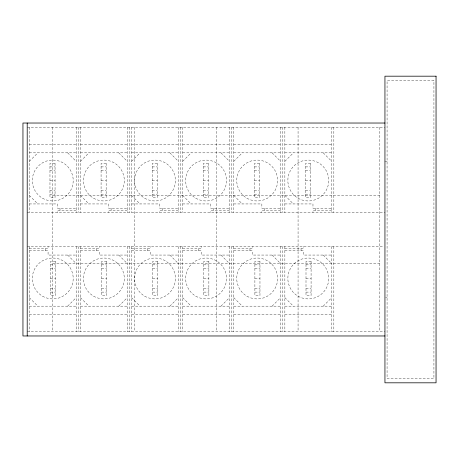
<?xml version="1.0" encoding="UTF-8"?>
<svg xmlns="http://www.w3.org/2000/svg" width="459" height="459" viewBox="0 0 459 459"><rect width="100%" height="100%" fill="white"/><g stroke="black" fill="none" stroke-linecap="round" stroke-linejoin="round"><path stroke-width="0.34" stroke-dasharray="2.29 1.72" d="M29.336 161.361L37.856 152.841M80.445 161.361L88.96 152.841M131.549 161.361L140.064 152.841M182.653 161.361L191.173 152.841M67.668 306.159L76.183 297.639M233.757 161.361L242.277 152.841M118.772 306.159L127.292 297.639M284.861 161.361L293.381 152.841M169.876 306.159L178.396 297.639M220.98 306.159L229.5 297.639M272.089 306.159L280.604 297.639M323.193 306.159L331.708 297.639M27.207 127.292L384.946 127.292M29.336 144.327L76.183 144.327M80.445 144.327L127.292 144.327M131.549 144.327L178.396 144.327M182.653 144.327L229.5 144.327M233.757 144.327L280.604 144.327M284.861 144.327L331.708 144.327M29.336 152.841L76.183 152.841M80.445 152.841L127.292 152.841M131.549 152.841L178.396 152.841M182.653 152.841L229.5 152.841M233.757 152.841L280.604 152.841M284.861 152.841L331.708 152.841M384.946 161.361L387.075 161.361M49.968 166.898L55.051 166.898M101.078 166.898L106.155 166.898M152.181 166.898L157.259 166.898M203.285 166.898L208.363 166.898M254.389 166.898L259.473 166.898M305.493 166.898L310.577 166.898M49.968 170.3L55.051 170.3M101.078 170.3L106.155 170.3M152.181 170.3L157.259 170.3M203.285 170.3L208.363 170.3M254.389 170.3L259.473 170.3M305.493 170.3L310.577 170.3M49.968 180.525L55.051 180.525M101.078 180.525L106.155 180.525M152.181 180.525L157.259 180.525M203.285 180.525L208.363 180.525M254.389 180.525L259.473 180.525M305.493 180.525L310.577 180.525M49.968 190.743L55.051 190.743M101.078 190.743L106.155 190.743M152.181 190.743L157.259 190.743M203.285 190.743L208.363 190.743M254.389 190.743L259.473 190.743M305.493 190.743L310.577 190.743M49.968 194.151L55.051 194.151M101.078 194.151L106.155 194.151M152.181 194.151L157.259 194.151M203.285 194.151L208.363 194.151M254.389 194.151L259.473 194.151M305.493 194.151L310.577 194.151M52.762 195.431L379.834 195.431M29.336 203.945L57.444 203.945L57.444 208.208L76.183 208.208M80.445 203.945L108.553 203.945L108.553 208.208L127.292 208.208M131.549 203.945L159.657 203.945L159.657 208.208L178.396 208.208M182.653 203.945L210.761 203.945L210.761 208.208L229.5 208.208M233.757 203.945L261.865 203.945L261.865 208.208L280.604 208.208M284.861 203.945L312.969 203.945L312.969 208.208L331.708 208.208M76.183 210.337L57.444 210.337L57.444 212.465M127.292 210.337L108.553 210.337L108.553 212.465M178.396 210.337L159.657 210.337L159.657 212.465M229.5 210.337L210.761 210.337L210.761 212.465M280.604 210.337L261.865 210.337L261.865 212.465M331.708 210.337L312.969 210.337L312.969 212.465M27.207 212.465L384.946 212.465M27.207 246.535L383.512 246.535M29.336 248.663L48.075 248.663L48.075 246.535M80.445 248.663L99.184 248.663L99.184 246.535M131.549 248.663L150.288 248.663L150.288 246.535M182.653 248.663L201.392 248.663L201.392 246.535M233.757 248.663L252.496 248.663L252.496 246.535M284.861 248.663L303.6 248.663L303.6 246.535M29.336 250.792L48.075 250.792L48.075 255.055L76.183 255.055M80.445 250.792L99.184 250.792L99.184 255.055L127.292 255.055M131.549 250.792L150.288 250.792L150.288 255.055L178.396 255.055M182.653 250.792L201.392 250.792L201.392 255.055L229.5 255.055M233.757 250.792L252.496 250.792L252.496 255.055L280.604 255.055M284.861 250.792L303.6 250.792L303.6 255.055L331.708 255.055M52.762 263.569L379.834 263.569M50.473 264.849L55.55 264.849M101.577 264.849L106.66 264.849M152.681 264.849L157.764 264.849M203.79 264.849L208.868 264.849M254.894 264.849L259.972 264.849M305.998 264.849L311.082 264.849M50.473 268.257L55.55 268.257M101.577 268.257L106.66 268.257M152.681 268.257L157.764 268.257M203.79 268.257L208.868 268.257M254.894 268.257L259.972 268.257M305.998 268.257L311.082 268.257M50.473 278.475L55.55 278.475M101.577 278.475L106.66 278.475M152.681 278.475L157.764 278.475M203.79 278.475L208.868 278.475M254.894 278.475L259.972 278.475M305.998 278.475L311.082 278.475M50.473 288.7L55.55 288.7M101.577 288.7L106.66 288.7M152.681 288.7L157.764 288.7M203.79 288.7L208.868 288.7M254.894 288.7L259.972 288.7M305.998 288.7L311.082 288.7M50.473 292.102L55.55 292.102M101.577 292.102L106.66 292.102M152.681 292.102L157.764 292.102M203.79 292.102L208.868 292.102M254.894 292.102L259.972 292.102M305.998 292.102L311.082 292.102M385.652 297.639L387.075 297.639M29.336 306.159L76.183 306.159M80.445 306.159L127.292 306.159M131.549 306.159L178.396 306.159M182.653 306.159L229.5 306.159M233.757 306.159L280.604 306.159M284.861 306.159L331.708 306.159M29.336 314.673L76.183 314.673M80.445 314.673L127.292 314.673M131.549 314.673L178.396 314.673M182.653 314.673L229.5 314.673M233.757 314.673L280.604 314.673M284.861 314.673L331.708 314.673M27.207 331.708L384.946 331.708M323.193 152.841L331.708 161.361M272.089 152.841L280.604 161.361M284.861 195.431L293.381 203.945M220.98 152.841L229.5 161.361M323.193 255.055L331.708 263.569M233.757 195.431L242.277 203.945M169.876 152.841L178.396 161.361M272.089 255.055L280.604 263.569M182.653 195.431L191.173 203.945M284.861 297.639L293.381 306.159M118.772 152.841L127.292 161.361M220.98 255.055L229.5 263.569M131.549 195.431L140.064 203.945M233.757 297.639L242.277 306.159M67.668 152.841L76.183 161.361M169.876 255.055L178.396 263.569M80.445 195.431L88.96 203.945M182.653 297.639L191.173 306.159M118.772 255.055L127.292 263.569M29.336 195.431L37.856 203.945M131.549 297.639L140.064 306.159M67.668 255.055L76.183 263.569M80.445 297.639L88.96 306.159M29.336 297.639L37.856 306.159M379.834 127.292L379.834 331.708M333.842 127.292L333.842 212.465M333.842 246.535L333.842 331.708M331.708 127.292L331.708 212.465M331.708 246.535L331.708 331.708M315.528 208.208L315.528 210.337M301.047 248.663L301.047 250.792M298.069 127.292L298.069 331.708M284.861 127.292L284.861 212.465M284.861 246.535L284.861 331.708M282.733 127.292L282.733 212.465M282.733 246.535L282.733 331.708M280.604 127.292L280.604 212.465M280.604 246.535L280.604 331.708M264.424 208.208L264.424 210.337M249.943 248.663L249.943 250.792M233.757 127.292L233.757 212.465M233.757 246.535L233.757 331.708M231.629 127.292L231.629 212.465M231.629 246.535L231.629 331.708M229.5 127.292L229.5 212.465M229.5 246.535L229.5 331.708M216.298 127.292L216.298 331.708M213.315 208.208L213.315 210.337M198.839 248.663L198.839 250.792M182.653 127.292L182.653 212.465M182.653 246.535L182.653 331.708M180.525 127.292L180.525 212.465M180.525 246.535L180.525 331.708M178.396 127.292L178.396 212.465M178.396 246.535L178.396 331.708M162.211 208.208L162.211 210.337M147.729 248.663L147.729 250.792M134.527 127.292L134.527 331.708M131.549 127.292L131.549 212.465M131.549 246.535L131.549 331.708M129.421 127.292L129.421 212.465M129.421 246.535L129.421 331.708M127.292 127.292L127.292 212.465M127.292 246.535L127.292 331.708M111.107 208.208L111.107 210.337M96.625 248.663L96.625 250.792M80.445 127.292L80.445 212.465M80.445 246.535L80.445 331.708M78.311 127.292L78.311 212.465M78.311 246.535L78.311 331.708M76.183 127.292L76.183 212.465M76.183 246.535L76.183 331.708M60.003 208.208L60.003 210.337M52.762 127.292L52.762 331.708M45.521 248.663L45.521 250.792M29.336 127.292L29.336 212.465M29.336 246.535L29.336 331.708M433.921 80.445L387.075 80.445L387.075 378.555L433.921 378.555L433.921 80.445M55.051 163.49L49.968 163.49L49.968 197.559L55.051 197.559L55.051 163.49M106.155 163.49L101.078 163.49L101.078 197.559L106.155 197.559L106.155 163.49M157.259 163.49L152.181 163.49L152.181 197.559L157.259 197.559L157.259 163.49M208.363 163.49L203.285 163.49L203.285 197.559L208.363 197.559L208.363 163.49M259.473 163.49L254.389 163.49L254.389 197.559L259.473 197.559L259.473 163.49M310.577 163.49L305.493 163.49L305.493 197.559L310.577 197.559L310.577 163.49M55.55 261.441L50.473 261.441L50.473 295.51L55.55 295.51L55.55 261.441M106.66 261.441L101.577 261.441L101.577 295.51L106.66 295.51L106.66 261.441M157.764 261.441L152.681 261.441L152.681 295.51L157.764 295.51L157.764 261.441M208.868 261.441L203.79 261.441L203.79 295.51L208.868 295.51L208.868 261.441M259.972 261.441L254.894 261.441L254.894 295.51L259.972 295.51L259.972 261.441M311.082 261.441L305.998 261.441L305.998 295.51L311.082 295.51L311.082 261.441M298.069 198.225A20.443 20.443 0 0 0 328.73 180.525A20.443 20.443 0 0 0 298.069 162.819A20.443 20.443 0 0 0 298.069 198.225M246.959 198.225A20.443 20.443 0 0 0 277.626 180.525A20.443 20.443 0 0 0 246.959 162.819A20.443 20.443 0 0 0 246.959 198.225M93.647 198.225A20.443 20.443 0 0 0 124.309 180.525A20.443 20.443 0 0 0 93.647 162.819A20.443 20.443 0 0 0 93.647 198.225M195.855 198.225A20.443 20.443 0 0 0 226.517 180.525A20.443 20.443 0 0 0 195.855 162.819A20.443 20.443 0 0 0 195.855 198.225M144.751 198.225A20.443 20.443 0 0 0 175.413 180.525A20.443 20.443 0 0 0 144.751 162.819A20.443 20.443 0 0 0 144.751 198.225M42.538 198.225A20.443 20.443 0 0 0 73.205 180.525A20.443 20.443 0 0 0 42.538 162.819A20.443 20.443 0 0 0 42.538 198.225M42.538 296.181A20.443 20.443 0 0 0 73.205 278.475A20.443 20.443 0 0 0 42.538 260.775A20.443 20.443 0 0 0 42.538 296.181M93.647 296.181A20.443 20.443 0 0 0 124.309 278.475A20.443 20.443 0 0 0 93.647 260.775A20.443 20.443 0 0 0 93.647 296.181M246.959 296.181A20.443 20.443 0 0 0 277.626 278.475A20.443 20.443 0 0 0 246.959 260.775A20.443 20.443 0 0 0 246.959 296.181M144.751 296.181A20.443 20.443 0 0 0 175.413 278.475A20.443 20.443 0 0 0 144.751 260.775A20.443 20.443 0 0 0 144.751 296.181M195.855 296.181A20.443 20.443 0 0 0 226.517 278.475A20.443 20.443 0 0 0 195.855 260.775A20.443 20.443 0 0 0 195.855 296.181M298.069 296.181A20.443 20.443 0 0 0 328.73 278.475A20.443 20.443 0 0 0 298.069 260.775A20.443 20.443 0 0 0 298.069 296.181"/><path stroke-width="0.69" d="M384.946 123.029L22.95 123.029L22.95 335.971L384.946 335.971M27.207 123.029L27.207 335.971M436.05 76.183L384.946 76.183L384.946 382.817L436.05 382.817L436.05 76.183"/></g></svg>
